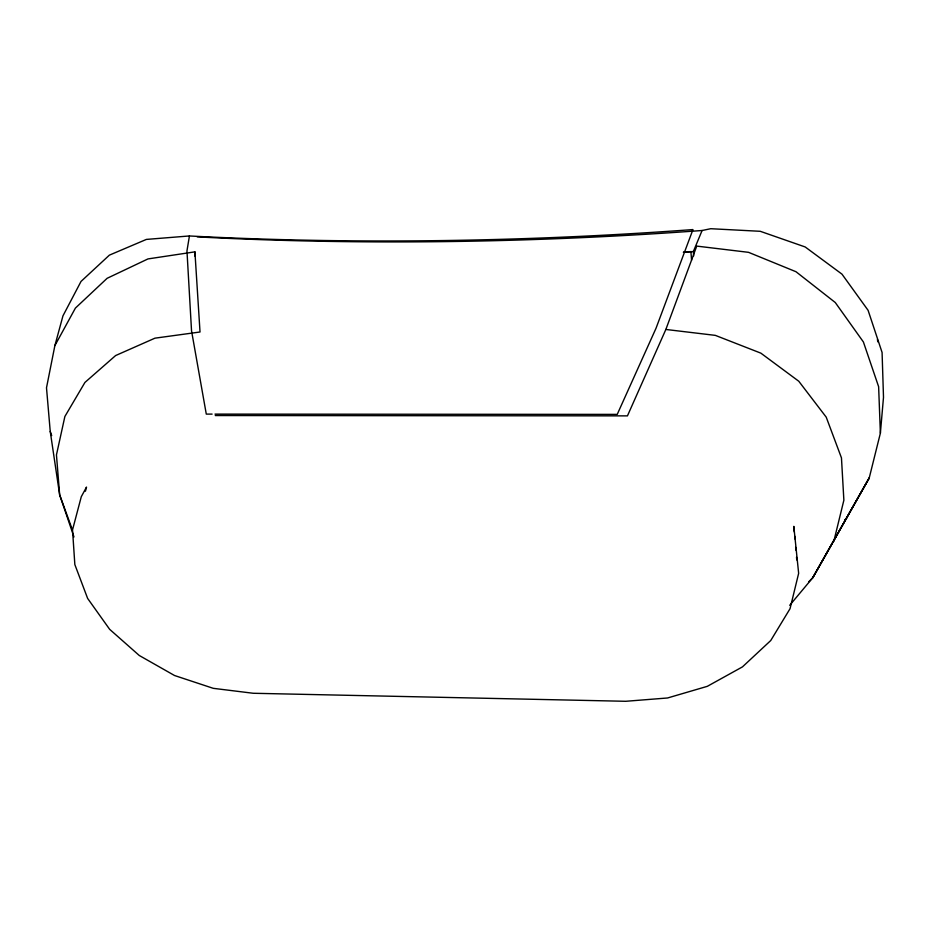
<?xml version="1.0" encoding="UTF-8"?>
<svg xmlns="http://www.w3.org/2000/svg" width="930" height="930" viewBox="0 0 930 930"><rect width="100%" height="100%" fill="white"/><g stroke="black" fill="none" stroke-linecap="round" stroke-linejoin="round"><path stroke-width="1.4" d="M789.71 605.325L812.774 577.728L869.236 477.939L880.385 433.159L883.5 397.273L882.082 352.47L868.097 310.329L841.976 274.141L805.182 246.962L760.275 231.303L710.753 228.71L702.092 230.501A1012.352 241.475 -2.7 0 1 197.23 236.871M214.993 414.106L617.229 414.385L656.034 328.232L692.955 229.571A1010.712 240.858 -2.7 0 1 189.429 235.964L186.965 250.902L191.534 330.813L206.286 414.106L212.098 414.106M189.441 235.953L146.382 239.417L109.38 255.145L81.026 281.43L62.961 315.851L54.882 345.6L46.5 387.787L50.243 431.474L59.66 494.865L73.97 536.959M833.885 541.051L843.87 500.212L841.464 457.897L826.224 417.163L798.765 381.23L760.856 353.144L715.333 335.37L665.857 329.464L627.448 415.873L215.272 415.547M85.421 491.214L86.513 487.088L81.294 496.69L72.528 529.879L74.842 564.568L87.629 598.42L109.647 629.319L139.268 655.487L174.515 675.506L213.261 688.328L253.251 693.269L625.739 701.29L667.577 697.977L707.3 686.34L742.466 666.88L770.749 640.526L790.047 608.697L798.649 573.322L793.813 526.357L794.301 531.948M665.857 329.464L696.744 246.101L748.534 252.332L795.987 271.723L835.268 302.517L863.4 341.973L878.629 386.706L880.385 433.159M702.092 230.501L693.362 251.53L693.722 255.843M54.882 345.6L75.411 308.086L107.124 278.303L147.963 258.924L194.916 251.856L200.02 331.998L154.95 338.171L115.622 355.551L84.932 382.439L64.879 416.489L56.451 454.91L59.66 494.865L72.319 529.623M812.774 577.728L869.236 477.939L812.774 577.728L808.728 581.773M844.58 520.219L846.591 518.138M50.243 431.474L51.696 435.566M877.432 339.415L877.804 341.845M794.673 536.145L794.918 538.947M795.65 547.351L795.894 550.142M796.51 557.14L796.754 559.941M691.583 260.214L690.897 251.577A964.561 241.94 -2.7 0 1 683.748 252.135M194.916 251.856L195.033 256.203M693.362 251.53A964.41 241.928 -2.7 0 1 683.352 252.274"/></g></svg>
